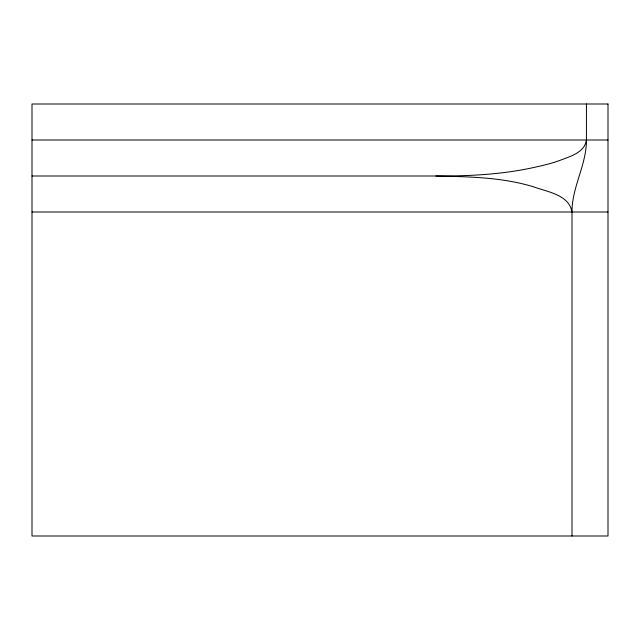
<?xml version="1.0" encoding="UTF-8"?>
<svg xmlns="http://www.w3.org/2000/svg" width="640" height="640" viewBox="0 0 640 640"><rect width="100%" height="100%" fill="white"/><g stroke="black" fill="none" stroke-linecap="round" stroke-linejoin="round"><path stroke-width="0.96" d="M572 536L572 212C571.84 187.096 586.592 164.904 586.432 140L586.432 104M586.432 140C584.76 152.264 570.896 156.2 560.984 159.992C551.608 163.504 541.84 165.8 532.056 167.856C501.688 174.4 470.512 176.008 439.536 176L32 176M32 140L608 140M32 212L608 212M435.896 176C468.728 176.736 502.08 177.2 533.752 186.872C547.64 191.992 568.992 194.712 572 212M608 104L32 104L32 536L608 536L608 104"/></g></svg>
